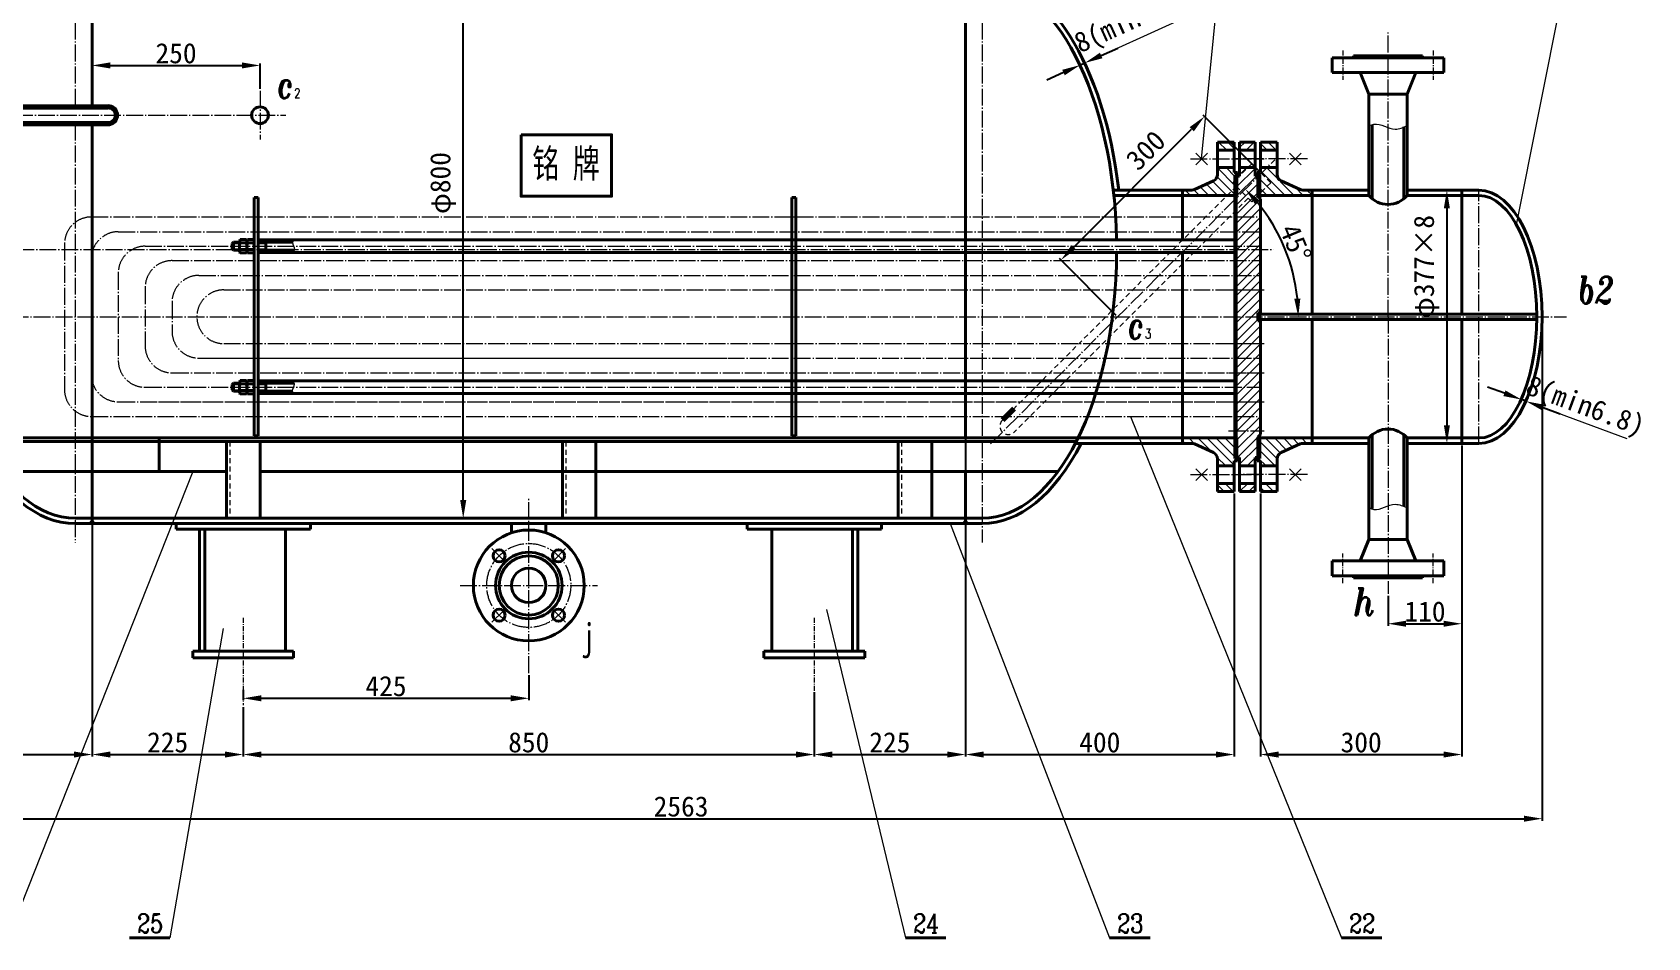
# Model space of a CAD drawing. Header units: millimetres. Extents: x 588 to 27563, y -8997 to 1800.
# Drawn here: x 20602 to 23007, y -901 to 446 of the extents above; entities that cross this region are included whole.
import ezdxf
from ezdxf.enums import TextEntityAlignment as Align

# ---------------------------------------------------------------- set-up
doc = ezdxf.new("R2010")
doc.units = ezdxf.units.MM
doc.header["$LTSCALE"] = 10
doc.header["$PDMODE"] = 1
for name, pattern in [('XX-L', [1.25, 0.75, -0.5]), ('ZXX-L', [3.28, 2.5, -0.3, 0.18, -0.3]), ('ZXX-S', [1.27, 0.75, -0.2, 0.12, -0.2])]:
    doc.linetypes.add(name, pattern=pattern)
doc.layers.get('Defpoints').update_dxf_attribs({"linetype": 'CONTINUOUS'})
for name, color, linetype, lineweight in [('A 粗实线', 1, 'CONTINUOUS', 40), ('B 细实线', 7, 'CONTINUOUS', 18), ('C 文 字', 2, 'CONTINUOUS', 20), ('CAXA0', 7, 'CONTINUOUS', 70), ('D 短中心线', 3, 'ZXX-S', 18), ('E 长中心线', 3, 'ZXX-L', 18), ('G 长虚线', 6, 'XX-L', 20), ('J 标注尺寸', 2, 'CONTINUOUS', 18)]:
    doc.layers.add(name, color=color, linetype=linetype, lineweight=lineweight)
doc.styles.add('ITALICT', font='ITALICT.shx', dxfattribs={"width": 0.7})
doc.styles.add('ROMANC', font='romanc', dxfattribs={"width": 0.7, "height": 6})
doc.styles.get("Standard").update_dxf_attribs({"font": 'SIMFANG.TTF'})
doc.styles.add('标题中文', font='SIMFANG.TTF', dxfattribs={"width": 0.7})
doc.dimstyles.new('通用标注4.0', dxfattribs={"dimtxt": 30, "dimasz": 27, "dimexe": 3, "dimexo": 3, "dimgap": 3, "dimtad": 1, "dimdec": 0, "dimzin": 0, "dimdsep": 46, "dimtxsty": 'Standard', "dimcen": 3, "dimadec": 0, "dimazin": 0, "dimtfac": 0.375, "dimtdec": 0, "dimtmove": 2, "dimatfit": 3, "dimfxl": 0, "dimtzin": 0, "dimarcsym": 0})
pattern_1 = [(45, (3007.162, -784.428), (-6.735192, 6.735192), [])]

# ---------------------------------------------------------------- blocks, each defined once
blk = doc.blocks.new('*D268')
at = {"layer": 'C 文 字', "color": 0, "lineweight": -2}
for p, q in [((22793.6, -91), (22768.3, -81.7)), ((22822.7, -90.2), (22817.9, -103.2)), ((22829.9, -92.8), (22825.1, -105.8)), ((22826.1, -103), (22818.9, -100.3)), ((22851.5, -112.3), (22876.8, -121.7))]:
    blk.add_line(p, q, dxfattribs=at)
at = {"layer": 'C 文 字', "color": 0}
for points in [[(22795.2, -86.8), (22792.1, -95.2), (22818.9, -100.3)], [(22853, -108.1), (22849.9, -116.6), (22826.1, -103)]]:
    blk.add_solid(points, dxfattribs=at)
at = {"layer": 'Defpoints', "color": 0}
for p in [(22823.7, -87.4), (22830.9, -90), (22818.9, -100.3)]:
    blk.add_point(p, dxfattribs=at)
at = {"layer": 'C 文 字', "color": 0, "insert": (22913.2, -112.8), "char_height": 30, "attachment_point": 5, "rotation": 339.7534}
blk.add_mtext('8(min6.8)', dxfattribs=at)
blk = doc.blocks.new('*D269')
at = {"layer": 'C 文 字', "color": 0, "lineweight": -2}
for p, q in [((21991.4, -128.4), (21991.4, -631.8)), ((22391.4, -240.1), (22391.4, -631.8)), ((22018.4, -628.8), (22364.4, -628.8))]:
    blk.add_line(p, q, dxfattribs=at)
at = {"layer": 'C 文 字', "color": 0}
for points in [[(22018.4, -624.3), (22018.4, -633.3), (21991.4, -628.8)], [(22364.4, -624.3), (22364.4, -633.3), (22391.4, -628.8)]]:
    blk.add_solid(points, dxfattribs=at)
at = {"layer": 'Defpoints', "color": 0}
for p in [(21991.4, -125.4), (22391.4, -237.1), (22391.4, -628.8)]:
    blk.add_point(p, dxfattribs=at)
at = {"layer": 'C 文 字', "color": 0, "insert": (22191.4, -610.8), "char_height": 30, "attachment_point": 5}
blk.add_mtext('400', dxfattribs=at)
blk = doc.blocks.new('*D270')
at = {"layer": 'C 文 字', "color": 0, "lineweight": -2}
for p, q in [((22730.4, -168.6), (22730.4, -631.8)), ((22430.4, -240.1), (22430.4, -631.8)), ((22457.4, -628.8), (22703.4, -628.8))]:
    blk.add_line(p, q, dxfattribs=at)
at = {"layer": 'C 文 字', "color": 0}
for points in [[(22457.4, -624.3), (22457.4, -633.3), (22430.4, -628.8)], [(22703.4, -624.3), (22703.4, -633.3), (22730.4, -628.8)]]:
    blk.add_solid(points, dxfattribs=at)
at = {"layer": 'Defpoints', "color": 0}
for p in [(22730.4, -165.6), (22430.4, -237.1), (22730.4, -628.8)]:
    blk.add_point(p, dxfattribs=at)
at = {"layer": 'C 文 字', "color": 0, "insert": (22580.4, -610.8), "char_height": 30, "attachment_point": 5}
blk.add_mtext('300', dxfattribs=at)
blk = doc.blocks.new('*D271')
at = {"layer": 'C 文 字', "color": 0, "lineweight": -2}
for p, q in [((22620.4, -392.4), (22620.4, -437.1)), ((22730.4, -403.1), (22730.4, -437.1)), ((22647.4, -434.1), (22703.4, -434.1))]:
    blk.add_line(p, q, dxfattribs=at)
at = {"layer": 'C 文 字', "color": 0}
for points in [[(22647.4, -429.6), (22647.4, -438.6), (22620.4, -434.1)], [(22703.4, -429.6), (22703.4, -438.6), (22730.4, -434.1)]]:
    blk.add_solid(points, dxfattribs=at)
at = {"layer": 'Defpoints', "color": 0}
for p in [(22620.4, -389.4), (22730.4, -400.1), (22730.4, -434.1)]:
    blk.add_point(p, dxfattribs=at)
at = {"layer": 'C 文 字', "color": 0, "insert": (22675.4, -416.1), "char_height": 30, "attachment_point": 5}
blk.add_mtext('110', dxfattribs=at)
blk = doc.blocks.new('*D272')
at = {"layer": 'C 文 字', "color": 0, "lineweight": -2}
for p, q in [((21766.4, -535.8), (21766.4, -631.8)), ((21991.4, -535.8), (21991.4, -631.8)), ((21793.4, -628.8), (21964.4, -628.8))]:
    blk.add_line(p, q, dxfattribs=at)
at = {"layer": 'C 文 字', "color": 0}
for points in [[(21793.4, -624.3), (21793.4, -633.3), (21766.4, -628.8)], [(21964.4, -624.3), (21964.4, -633.3), (21991.4, -628.8)]]:
    blk.add_solid(points, dxfattribs=at)
at = {"layer": 'Defpoints', "color": 0}
for p in [(21766.4, -532.8), (21991.4, -532.8), (21991.4, -628.8)]:
    blk.add_point(p, dxfattribs=at)
at = {"layer": 'C 文 字', "color": 0, "insert": (21878.9, -610.8), "char_height": 30, "attachment_point": 5}
blk.add_mtext('225', dxfattribs=at)
blk = doc.blocks.new('*D279')
at = {"layer": 'C 文 字', "color": 0, "lineweight": -2}
for p, q in [((20916.4, -558.1), (20916.4, -631.8)), ((21766.4, -575.5), (21766.4, -631.8)), ((20943.4, -628.8), (21739.4, -628.8))]:
    blk.add_line(p, q, dxfattribs=at)
at = {"layer": 'C 文 字', "color": 0}
for points in [[(20943.4, -624.3), (20943.4, -633.3), (20916.4, -628.8)], [(21739.4, -624.3), (21739.4, -633.3), (21766.4, -628.8)]]:
    blk.add_solid(points, dxfattribs=at)
at = {"layer": 'Defpoints', "color": 0}
for p in [(20916.4, -555.1), (21766.4, -572.5), (21766.4, -628.8)]:
    blk.add_point(p, dxfattribs=at)
at = {"layer": 'C 文 字', "color": 0, "insert": (21341.4, -610.8), "char_height": 30, "attachment_point": 5}
blk.add_mtext('850', dxfattribs=at)
blk = doc.blocks.new('*D255')
at = {"layer": 'C 文 字', "color": 0, "lineweight": -2}
for p, q in [((20691.4, -280.1), (20691.4, -631.8)), ((20916.4, -558.1), (20916.4, -631.8)), ((20718.4, -628.8), (20889.4, -628.8))]:
    blk.add_line(p, q, dxfattribs=at)
at = {"layer": 'C 文 字', "color": 0}
for points in [[(20718.4, -624.3), (20718.4, -633.3), (20691.4, -628.8)], [(20889.4, -624.3), (20889.4, -633.3), (20916.4, -628.8)]]:
    blk.add_solid(points, dxfattribs=at)
at = {"layer": 'Defpoints', "color": 0}
for p in [(20691.4, -277.1), (20916.4, -555.1), (20916.4, -628.8)]:
    blk.add_point(p, dxfattribs=at)
at = {"layer": 'C 文 字', "color": 0, "insert": (20803.9, -610.8), "char_height": 30, "attachment_point": 5}
blk.add_mtext('225', dxfattribs=at)
blk = doc.blocks.new('*D256')
at = {"layer": 'C 文 字', "color": 0, "lineweight": -2}
for p, q in [((20286.4, -194.6), (20286.4, -631.8)), ((20691.4, -490.7), (20691.4, -631.8)), ((20313.4, -628.8), (20664.4, -628.8))]:
    blk.add_line(p, q, dxfattribs=at)
at = {"layer": 'C 文 字', "color": 0}
for points in [[(20313.4, -624.3), (20313.4, -633.3), (20286.4, -628.8)], [(20664.4, -624.3), (20664.4, -633.3), (20691.4, -628.8)]]:
    blk.add_solid(points, dxfattribs=at)
at = {"layer": 'Defpoints', "color": 0}
for p in [(20286.4, -191.6), (20691.4, -487.7), (20691.4, -628.8)]:
    blk.add_point(p, dxfattribs=at)
at = {"layer": 'C 文 字', "color": 0, "insert": (20488.9, -610.8), "char_height": 30, "attachment_point": 5}
blk.add_mtext('400', dxfattribs=at)
blk = doc.blocks.new('*D280')
at = {"layer": 'C 文 字', "color": 0, "lineweight": -2}
for p, q in [((21341.4, -510.6), (21341.4, -548.1)), ((20916.4, -532.3), (20916.4, -548.1)), ((20943.4, -545.1), (21314.4, -545.1))]:
    blk.add_line(p, q, dxfattribs=at)
at = {"layer": 'C 文 字', "color": 0}
for points in [[(20943.4, -540.6), (20943.4, -549.6), (20916.4, -545.1)], [(21314.4, -540.6), (21314.4, -549.6), (21341.4, -545.1)]]:
    blk.add_solid(points, dxfattribs=at)
at = {"layer": 'Defpoints', "color": 0}
for p in [(21341.4, -507.6), (20916.4, -529.3), (21341.4, -545.1)]:
    blk.add_point(p, dxfattribs=at)
at = {"layer": 'C 文 字', "color": 0, "insert": (21128.9, -527.1), "char_height": 30, "attachment_point": 5}
blk.add_mtext('425', dxfattribs=at)
blk = doc.blocks.new('*D291')
at = {"layer": 'C 文 字', "color": 0, "lineweight": -2}
for p, q in [((20458.4, 125.9), (20458.4, 1036.9)), ((20691.4, 636.8), (20691.4, 1036.9)), ((20485.4, 1033.9), (20664.4, 1033.9))]:
    blk.add_line(p, q, dxfattribs=at)
at = {"layer": 'C 文 字', "color": 0}
for points in [[(20485.4, 1038.4), (20485.4, 1029.4), (20458.4, 1033.9)], [(20664.4, 1038.4), (20664.4, 1029.4), (20691.4, 1033.9)]]:
    blk.add_solid(points, dxfattribs=at)
at = {"layer": 'Defpoints', "color": 0}
for p in [(20691.4, 1033.9), (20691.4, 633.8), (20458.4, 122.9)]:
    blk.add_point(p, dxfattribs=at)
at = {"layer": 'C 文 字', "color": 0, "insert": (20574.9, 1051.9), "char_height": 30, "attachment_point": 5}
blk.add_mtext('233', dxfattribs=at)
blk = doc.blocks.new('*D292')
at = {"layer": 'C 文 字', "color": 0, "lineweight": -2}
for p, q in [((22193.5, 411.8), (22218.1, 422.9)), ((22137.3, 386.4), (22112.7, 375.3)), ((22163.9, 393), (22160.7, 400.3)), ((22161.9, 397.5), (22168.9, 400.7)), ((22170.9, 396.2), (22167.6, 403.4))]:
    blk.add_line(p, q, dxfattribs=at)
at = {"layer": 'C 文 字', "color": 0}
for points in [[(22191.6, 415.9), (22195.3, 407.7), (22168.9, 400.7)], [(22135.5, 390.5), (22139.2, 382.3), (22161.9, 397.5)]]:
    blk.add_solid(points, dxfattribs=at)
at = {"layer": 'Defpoints', "color": 0}
for p in [(22165.2, 390.3), (22168.9, 400.7), (22172.1, 393.5)]:
    blk.add_point(p, dxfattribs=at)
at = {"layer": 'C 文 字', "color": 0, "insert": (22241.2, 462.9), "char_height": 30, "attachment_point": 5, "rotation": 24.3044}
blk.add_mtext('8(min6.8)', dxfattribs=at)
blk = doc.blocks.new('*D293')
at = {"layer": 'C 文 字', "color": 0, "lineweight": -2}
blk.add_arc((22218.1, 22.9), 268.7, 5.76, 39.24, dxfattribs=at)
at = {"layer": 'C 文 字', "color": 0}
for points in [[(22422.8, 189.9), (22429.5, 195.9), (22408.1, 212.9)], [(22489.9, 50.1), (22480.9, 49.6), (22486.8, 22.9)]]:
    blk.add_solid(points, dxfattribs=at)
at = {"layer": 'Defpoints', "color": 0}
for p in [(22451.8, 256.6), (22477.6, 92.5), (20145.2, 22.9), (22886.2, 22.9), (22028.8, -166.3)]:
    blk.add_point(p, dxfattribs=at)
at = {"layer": 'C 文 字', "color": 0, "insert": (22482.9, 132.6), "char_height": 30, "attachment_point": 5, "rotation": 292.5}
blk.add_mtext('45°', dxfattribs=at)
blk = doc.blocks.new('*D294')
at = {"layer": 'C 文 字', "color": 0, "lineweight": -2}
for p, q in [((20691.4, 417.9), (20691.4, 394)), ((20718.4, 397), (20914.4, 397)), ((20941.4, 362.3), (20941.4, 400))]:
    blk.add_line(p, q, dxfattribs=at)
at = {"layer": 'C 文 字', "color": 0}
for points in [[(20718.4, 401.5), (20718.4, 392.5), (20691.4, 397)], [(20914.4, 401.5), (20914.4, 392.5), (20941.4, 397)]]:
    blk.add_solid(points, dxfattribs=at)
at = {"layer": 'Defpoints', "color": 0}
for p in [(20691.4, 420.9), (20941.4, 397), (20941.4, 359.3)]:
    blk.add_point(p, dxfattribs=at)
at = {"layer": 'C 文 字', "color": 0, "insert": (20816.4, 415), "char_height": 30, "attachment_point": 5}
blk.add_mtext('250', dxfattribs=at)
blk = doc.blocks.new('*D301')
at = {"layer": 'C 文 字', "color": 0, "lineweight": -2}
for p, q in [((22429.6, 238.7), (22345.1, 323.2)), ((22152.7, 126.5), (22328.1, 302)), ((22216, 25), (22131.5, 109.5))]:
    blk.add_line(p, q, dxfattribs=at)
at = {"layer": 'C 文 字', "color": 0}
for points in [[(22325, 305.1), (22331.3, 298.8), (22347.2, 321)], [(22149.5, 129.7), (22155.9, 123.3), (22133.6, 107.4)]]:
    blk.add_solid(points, dxfattribs=at)
at = {"layer": 'Defpoints', "color": 0}
for p in [(22347.2, 321), (22431.7, 236.6), (22218.1, 22.9)]:
    blk.add_point(p, dxfattribs=at)
at = {"layer": 'C 文 字', "color": 0, "insert": (22259.8, 270.6), "char_height": 30, "attachment_point": 5, "rotation": 45}
blk.add_mtext('300', dxfattribs=at)
blk = doc.blocks.new('*D365')
at = {"layer": 'C 文 字', "color": 0, "lineweight": -2}
for p, q in [((21221.9, 522.9), (21246.9, 522.9)), ((21243.9, -250.1), (21243.9, 495.9)), ((21221.9, -277.1), (21246.9, -277.1))]:
    blk.add_line(p, q, dxfattribs=at)
at = {"layer": 'C 文 字', "color": 0}
for points in [[(21239.4, 495.9), (21248.4, 495.9), (21243.9, 522.9)], [(21239.4, -250.1), (21248.4, -250.1), (21243.9, -277.1)]]:
    blk.add_solid(points, dxfattribs=at)
at = {"layer": 'Defpoints', "color": 0}
for p in [(21218.9, 522.9), (21243.9, 522.9), (21218.9, -277.1)]:
    blk.add_point(p, dxfattribs=at)
at = {"layer": 'C 文 字', "color": 0, "insert": (21213.8, 222), "char_height": 30, "attachment_point": 5, "rotation": 90}
blk.add_mtext('φ800', dxfattribs=at)
blk = doc.blocks.new('*D368')
at = {"layer": 'C 文 字', "color": 0, "lineweight": -2}
for p, q in [((22709.9, 211.4), (22711, 211.4)), ((22708, 184.4), (22708, -138.6)), ((22709.9, -165.6), (22711, -165.6))]:
    blk.add_line(p, q, dxfattribs=at)
at = {"layer": 'C 文 字', "color": 0}
for points in [[(22703.5, 184.4), (22712.5, 184.4), (22708, 211.4)], [(22703.5, -138.6), (22712.5, -138.6), (22708, -165.6)]]:
    blk.add_solid(points, dxfattribs=at)
at = {"layer": 'Defpoints', "color": 0}
for p in [(22706.9, 211.4), (22706.9, -165.6), (22708, -165.6)]:
    blk.add_point(p, dxfattribs=at)
at = {"layer": 'C 文 字', "color": 0, "insert": (22677.9, 97.7), "char_height": 30, "attachment_point": 5, "rotation": 90}
blk.add_mtext('φ377×8', dxfattribs=at)
blk = doc.blocks.new('*D369')
at = {"layer": 'C 文 字', "color": 0, "lineweight": -2}
for p, q in [((22849.7, 19.9), (22849.7, -727.3)), ((20286.4, -194.6), (20286.4, -727.3)), ((20313.4, -724.3), (22822.7, -724.3))]:
    blk.add_line(p, q, dxfattribs=at)
at = {"layer": 'C 文 字', "color": 0}
for points in [[(20313.4, -719.8), (20313.4, -728.8), (20286.4, -724.3)], [(22822.7, -719.8), (22822.7, -728.8), (22849.7, -724.3)]]:
    blk.add_solid(points, dxfattribs=at)
at = {"layer": 'Defpoints', "color": 0}
for p in [(22849.7, 22.9), (20286.4, -191.6), (22849.7, -724.3)]:
    blk.add_point(p, dxfattribs=at)
at = {"layer": 'C 文 字', "color": 0, "insert": (21568.1, -706.3), "char_height": 30, "attachment_point": 5}
blk.add_mtext('2563', dxfattribs=at)

msp = doc.modelspace()

# ---------------------------------------------------------------- hatches: boundary and pattern name
at = {"layer": 'C 文 字'}
h = msp.add_hatch(dxfattribs=at)
h.set_pattern_fill('ANSI31', color=256, scale=3, style=0)
h.set_pattern_definition([(135, (14404.132, 21448.024), (6.735192, 6.735192), [])])
h.paths.add_polyline_path([(22366.43, 282.91), (22391.43, 282.91), (22391.43, 270.91), (22366.43, 270.91)])
h.paths.add_polyline_path([(22360.59, 225.24, 0.2932563), (22366.43, 234.33), (22366.43, 244.91), (22391.43, 244.91), (22391.43, 237.41), (22396.43, 237.41), (22396.43, 233.91), (22392.43, 233.91), (22392.43, 203.41), (22314.43, 203.41), (22314.43, 211.41), (22328.24, 211.41, 0.1078559), (22332.41, 212.32)])
h.paths.add_polyline_path([(22332.41, -166.5, 0.1078559), (22328.24, -165.59), (22314.43, -165.59), (22314.43, -157.59), (22392.43, -157.59), (22392.43, -165.59), (22392.43, -188.09), (22396.43, -188.09), (22396.43, -191.59), (22391.43, -191.59), (22391.43, -199.09), (22366.43, -199.09), (22366.43, -188.51, 0.2932563), (22360.59, -179.42)])
h.paths.add_polyline_path([(22366.43, -225.09), (22391.43, -225.09), (22391.43, -237.09), (22366.43, -237.09)])
h = msp.add_hatch(dxfattribs=at)
h.set_pattern_fill('ANSI31', color=256, scale=3, style=0)
h.set_pattern_definition(pattern_1)
h.paths.add_polyline_path([(22422.46, 282.91), (22399.47, 282.91), (22399.47, 270.91), (22422.46, 270.91)])
h.paths.add_polyline_path([(22426.46, 232.29), (22422.46, 232.29), (22422.46, 244.91), (22399.47, 244.91), (22399.47, 232.29), (22395.43, 232.29), (22395.43, 202.79), (22394.43, 201.79), (22394.43, 171.41), (22430.43, 171.41), (22430.43, 198.29), (22426.46, 202.26)])
h.paths.add_polyline_path([(22430.43, 171.41), (22394.43, 171.41), (22394.43, 149.41), (22430.43, 149.41)])
h.paths.add_polyline_path([(22430.43, 149.41), (22394.43, 149.41), (22394.43, 127.91), (22430.43, 127.91)])
h.paths.add_polyline_path([(22430.43, 122.91), (22394.43, 122.91), (22394.43, 106.41), (22430.43, 106.41)])
h.paths.add_polyline_path([(22430.43, 106.41), (22394.43, 106.41), (22394.43, 84.41), (22430.43, 84.41)])
h.paths.add_polyline_path([(22430.43, 84.41), (22394.43, 84.41), (22394.43, 62.91), (22430.43, 62.91)])
h.paths.add_polyline_path([(22430.43, 62.91), (22394.43, 62.91), (22394.43, 22.91), (22426.43, 22.91), (22426.43, 28.91), (22430.43, 28.91)])
h.paths.add_polyline_path([(22430.43, 16.91), (22426.43, 16.91), (22426.43, 22.91), (22395.41, 22.91), (22394.43, 22.91), (22394.43, -17.09), (22430.43, -17.09)])
h.paths.add_polyline_path([(22430.43, -17.09), (22394.43, -17.09), (22394.43, -38.59), (22430.43, -38.59)])
h.paths.add_polyline_path([(22430.43, -38.59), (22394.43, -38.59), (22394.43, -60.39), (22430.43, -60.39)])
h.paths.add_polyline_path([(22430.43, -60.59), (22394.43, -60.59), (22394.43, -82.09), (22430.43, -82.09)])
h.paths.add_polyline_path([(22430.43, -82.09), (22394.43, -82.09), (22394.43, -103.59), (22430.43, -103.59)])
h.paths.add_polyline_path([(22430.43, -103.69), (22394.43, -103.69), (22394.43, -125.59), (22430.43, -125.59)])
h.paths.add_polyline_path([(22430.43, -125.59), (22394.43, -125.59), (22394.43, -146.99), (22430.43, -146.99)])
h.paths.add_polyline_path([(22426.46, -156.44), (22430.43, -152.47), (22430.43, -146.99), (22394.43, -146.99), (22394.43, -155.97), (22395.43, -156.97), (22395.43, -186.47), (22399.47, -186.47), (22399.47, -199.09), (22422.46, -199.09), (22422.46, -186.47), (22426.46, -186.47)])
h.paths.add_polyline_path([(22422.46, -225.09), (22399.47, -225.09), (22399.47, -237.09), (22422.46, -237.09)])
h = msp.add_hatch(dxfattribs=at)
h.set_pattern_fill('ANSI31', color=256, scale=3, angle=90, style=0)
h.set_pattern_definition([(135, (3007.162, -784.428), (-6.735192, -6.735192), [])])
h.paths.add_polyline_path([(22455.44, 282.91), (22430.44, 282.91), (22430.44, 270.91), (22455.44, 270.91)])
h.paths.add_polyline_path([(22461.28, 225.24, -0.2932563), (22455.44, 234.33), (22455.44, 244.91), (22430.44, 244.91), (22430.44, 237.41), (22425.44, 237.41), (22425.44, 233.91), (22429.44, 233.91), (22429.44, 203.41), (22507.44, 203.41), (22507.44, 211.41), (22493.63, 211.41, -0.1078559), (22489.46, 212.32)])
h.paths.add_polyline_path([(22489.46, -166.5, -0.1078559), (22493.63, -165.59), (22507.44, -165.59), (22507.44, -157.59), (22429.44, -157.59), (22429.44, -165.59), (22429.44, -188.09), (22425.44, -188.09), (22425.44, -191.59), (22430.44, -191.59), (22430.44, -199.09), (22455.44, -199.09), (22455.44, -188.51, -0.2932563), (22461.28, -179.42)])
h.paths.add_polyline_path([(22455.44, -225.09), (22430.44, -225.09), (22430.44, -237.09), (22455.44, -237.09)])
h = msp.add_hatch(dxfattribs=at)
h.set_pattern_fill('ANSI37', color=256, scale=0.5, style=0)
h.set_pattern_definition([(45, (3007.1623, -784.4281), (-1.12253202, 1.12253202), []), (135, (3007.1623, -784.4281), (-1.12253202, -1.12253202), [])])
h.paths.add_polyline_path([(22395.43, 233.91), (22392.43, 233.91), (22392.43, 203.41), (22395.43, 203.41)])
h.paths.add_polyline_path([(22429.44, 233.91), (22426.46, 233.91), (22426.46, 203.41), (22429.44, 203.41), (22429.44, 211.41)])
h = msp.add_hatch(dxfattribs=at)
h.set_pattern_fill('ANSI31', color=256, scale=3, style=0)
h.set_pattern_definition(pattern_1)
h.paths.add_polyline_path([(22430.43, 122.91), (22430.43, 127.91), (22394.43, 127.91), (22394.43, 122.91)])
h = msp.add_hatch(dxfattribs=at)
h.set_pattern_fill('ANSI37', color=256, scale=0.5, style=0)
h.set_pattern_definition([(315, (3007.1623, 830.248), (-1.12253202, -1.12253202), []), (225, (3007.1623, 830.248), (-1.12253202, 1.12253202), [])])
h.paths.add_polyline_path([(22395.43, -188.09), (22392.43, -188.09), (22392.43, -157.59), (22395.43, -157.59)])
h.paths.add_polyline_path([(22429.44, -188.09), (22426.46, -188.09), (22426.46, -157.59), (22429.44, -157.59), (22429.44, -165.59)])

# ---------------------------------------------------------------- linework, layer by layer
at = {"layer": 'A 粗实线'}
for p, q in [((20691.43, 530.91), (20691.43, 335.41)), ((21991.43, 530.91), (21991.43, -157.59)), ((22568.94, 408.41), (22568.94, 411.41)), ((22568.94, 411.41), (22671.94, 411.41)), ((22671.94, 411.41), (22671.94, 408.41)), ((22537.44, 386.41), (22537.44, 408.41)), ((22537.44, 408.41), (22703.44, 408.41)), ((22537.44, 386.41), (22703.44, 386.41)), ((22578.95, 386.41), (22591.94, 354.41)), ((22661.93, 386.41), (22648.94, 354.41)), ((22703.44, 408.41), (22703.44, 386.41)), ((22591.94, 203.41), (22591.94, 354.41)), ((22591.94, 354.41), (22648.94, 354.41)), ((22648.94, 203.41), (22648.94, 354.41)), ((20691.43, 310.41), (20691.43, -285.09)), ((22596.94, 199.82), (22596.94, 308.43)), ((22643.94, 199.82), (22643.94, 305.43)), ((22366.43, 282.91), (22391.43, 282.91)), ((22366.43, 282.91), (22366.43, 234.33)), ((22366.43, 270.91), (22391.43, 270.91)), ((22391.43, 282.91), (22391.43, 237.41)), ((22399.47, 270.91), (22422.46, 270.91)), ((22455.44, 282.91), (22430.44, 282.91)), ((22430.44, 282.91), (22430.44, 237.41)), ((22455.44, 270.91), (22430.44, 270.91)), ((22455.44, 282.91), (22455.44, 234.33)), ((22366.43, 244.91), (22391.43, 244.91)), ((22399.47, 244.91), (22422.46, 244.91)), ((22455.44, 244.91), (22430.44, 244.91)), ((22360.59, 225.24), (22332.41, 212.32)), ((22391.43, 237.41), (22396.43, 237.41)), ((22396.43, 233.91), (22392.43, 233.91)), ((22392.43, 233.91), (22392.43, 22.91)), ((22396.43, 237.41), (22396.43, 232.29)), ((22396.43, 233.91), (22396.43, 232.29)), ((22430.44, 237.41), (22425.44, 237.41)), ((22425.44, 237.41), (22425.44, 232.29)), ((22425.44, 233.91), (22429.44, 233.91)), ((22426.46, 233.91), (22426.46, 202.26)), ((22426.46, 202.26), (22426.46, 232.29)), ((22429.44, 233.91), (22429.44, 199.28)), ((22461.28, 225.24), (22489.46, 212.32)), ((20932.89, 200.41), (20932.89, -154.59)), ((20938.89, 200.41), (20932.89, 200.41)), ((20938.89, 200.41), (20938.89, -154.59)), ((21732.89, 200.41), (21732.89, -154.59)), ((21738.89, 200.41), (21732.89, 200.41)), ((21738.89, 200.41), (21738.89, -154.59)), ((22314.43, 211.41), (22211.47, 211.41)), ((22314.43, 203.41), (22212.33, 203.41)), ((22314.43, 211.41), (22314.43, 137.41)), ((22314.43, 211.41), (22328.24, 211.41)), ((22314.43, 203.41), (22395.43, 203.41)), ((22394.43, 201.79), (22395.43, 202.79)), ((22394.43, 201.79), (22394.43, 22.91)), ((22507.44, 203.41), (22426.46, 203.41)), ((22429.44, 211.41), (22429.44, 199.28)), ((22430.43, 198.29), (22430.43, 26.91)), ((22507.44, 211.41), (22493.63, 211.41)), ((22507.44, 211.41), (22507.44, 26.91)), ((22591.94, 211.41), (22507.44, 211.41)), ((22507.44, 203.41), (22591.94, 203.41)), ((22730.44, 211.41), (22648.94, 211.41)), ((22648.94, 203.41), (22730.44, 203.41)), ((22730.44, 26.91), (22730.44, 211.41)), ((22730.44, 211.41), (22755.44, 211.41)), ((22730.44, 203.41), (22755.44, 203.41)), ((20900, 131.91), (20902, 133.91)), ((20900, 127.91), (20900, 131.91)), ((20900, 127.91), (20900, 123.91)), ((20900, 123.91), (20902, 121.91)), ((20902, 133.91), (20910.89, 133.91)), ((20902, 127.91), (20902, 133.91)), ((20902, 127.91), (20902, 121.91)), ((20902, 121.91), (20910.89, 121.91)), ((20910.89, 136.57), (20911.66, 137.91)), ((20910.89, 127.91), (20910.89, 136.57)), ((20910.89, 127.91), (20910.89, 119.25)), ((20911.66, 137.91), (20921.12, 137.91)), ((20911.66, 132.91), (20921.12, 132.91)), ((20911.66, 122.91), (20921.12, 122.91)), ((20921.89, 136.57), (20921.12, 137.91)), ((20921.89, 136.57), (20922.66, 137.91)), ((20921.89, 127.91), (20921.89, 136.57)), ((20921.89, 127.91), (20921.89, 136.57)), ((20921.89, 127.91), (20921.89, 119.25)), ((20921.89, 127.91), (20921.89, 119.25)), ((20922.66, 137.91), (20932.12, 137.91)), ((20922.66, 132.91), (20932.12, 132.91)), ((20922.66, 122.91), (20932.12, 122.91)), ((20932.89, 136.57), (20932.12, 137.91)), ((20932.89, 127.91), (20932.89, 136.57)), ((20932.89, 127.91), (20932.89, 119.25)), ((20938.89, 137.41), (22392.43, 137.41)), ((20938.89, 135.41), (20990.49, 135.41)), ((20938.89, 133.91), (20989.88, 133.91)), ((20938.89, 121.91), (20992.26, 121.91)), ((20938.89, 120.41), (20991.39, 120.41)), ((20949.92, 133.91), (20949.92, 121.91)), ((20910.89, 119.25), (20911.66, 117.91)), ((20911.66, 117.91), (20921.12, 117.91)), ((20921.89, 119.25), (20921.12, 117.91)), ((20921.89, 119.25), (20922.66, 117.91)), ((20922.66, 117.91), (20932.12, 117.91)), ((20932.89, 119.25), (20932.12, 117.91)), ((20938.89, 118.41), (22392.43, 118.41)), ((22314.43, 118.41), (22314.43, 22.91)), ((22426.43, 28.91), (22426.43, 16.91)), ((22426.43, 28.91), (22430.43, 28.91)), ((22429.43, 28.91), (22429.43, 16.91)), ((22841.61, 26.91), (22429.43, 26.91)), ((22314.43, 22.91), (22314.43, -165.59)), ((22392.43, -165.59), (22392.43, 22.91)), ((22392.43, 14.91), (22392.43, -188.09)), ((22394.43, -155.97), (22394.43, 22.91)), ((22426.43, 16.91), (22430.43, 16.91)), ((22841.61, 18.91), (22429.43, 18.91)), ((22430.43, 18.91), (22430.43, -152.47)), ((22507.44, 18.91), (22507.44, -165.59)), ((22730.44, -165.59), (22730.44, 18.91)), ((20910.89, -73.43), (20911.66, -72.09)), ((20911.66, -72.09), (20921.12, -72.09)), ((20921.89, -73.43), (20921.12, -72.09)), ((20921.89, -73.43), (20922.66, -72.09)), ((20922.66, -72.09), (20932.12, -72.09)), ((20932.89, -73.43), (20932.12, -72.09)), ((20900, -78.09), (20902, -76.09)), ((20900, -82.09), (20900, -78.09)), ((20900, -82.09), (20900, -86.09)), ((20900, -86.09), (20902, -88.09)), ((20902, -82.09), (20902, -76.09)), ((20902, -76.09), (20910.89, -76.09)), ((20902, -82.09), (20902, -88.09)), ((20902, -88.09), (20910.89, -88.09)), ((20910.89, -82.09), (20910.89, -73.43)), ((20910.89, -82.09), (20910.89, -90.75)), ((20910.89, -90.75), (20911.66, -92.09)), ((20911.66, -77.09), (20921.12, -77.09)), ((20911.66, -87.09), (20921.12, -87.09)), ((20911.66, -92.09), (20921.12, -92.09)), ((20921.89, -90.75), (20921.12, -92.09)), ((20921.89, -82.09), (20921.89, -73.43)), ((20921.89, -82.09), (20921.89, -73.43)), ((20921.89, -82.09), (20921.89, -90.75)), ((20921.89, -82.09), (20921.89, -90.75)), ((20921.89, -90.75), (20922.66, -92.09)), ((20922.66, -77.09), (20932.12, -77.09)), ((20922.66, -87.09), (20932.12, -87.09)), ((20922.66, -92.09), (20932.12, -92.09)), ((20932.89, -90.75), (20932.12, -92.09)), ((20932.89, -82.09), (20932.89, -73.43)), ((20932.89, -82.09), (20932.89, -90.75)), ((20938.89, -72.59), (22392.43, -72.59)), ((20938.89, -74.59), (20991.39, -74.59)), ((20938.89, -76.09), (20992.26, -76.09)), ((20938.89, -88.09), (20989.88, -88.09)), ((20938.89, -89.59), (20990.49, -89.59)), ((20938.89, -91.59), (22392.43, -91.59)), ((20949.92, -88.09), (20949.92, -76.09)), ((20791.43, -157.59), (20523.84, -157.59)), ((20791.43, -162.59), (20526.34, -162.59)), ((22159.01, -157.59), (20791.43, -157.59)), ((20791.43, -157.59), (20791.43, -207.59)), ((22156.51, -162.59), (20791.43, -162.59)), ((20891.43, -162.59), (20891.43, -277.09)), ((20938.89, -154.59), (20932.89, -154.59)), ((20938.89, -154.59), (20932.89, -154.59)), ((20941.43, -162.59), (20941.43, -277.09)), ((21391.43, -162.59), (21391.43, -277.09)), ((21441.43, -162.59), (21441.43, -277.09)), ((21738.89, -154.59), (21732.89, -154.59)), ((21891.43, -162.59), (21891.43, -277.09)), ((21941.43, -162.59), (21941.43, -277.09)), ((22314.43, -165.59), (22154.96, -165.59)), ((22314.43, -157.59), (22159.01, -157.59)), ((22314.43, -157.59), (22395.43, -157.59)), ((22314.43, -165.59), (22328.24, -165.59)), ((22360.59, -179.42), (22332.41, -166.5)), ((22394.43, -155.97), (22395.43, -156.97)), ((22426.46, -156.44), (22426.46, -188.09)), ((22507.44, -157.59), (22426.46, -157.59)), ((22429.44, -157.59), (22429.44, -188.09)), ((22461.28, -179.42), (22489.46, -166.5)), ((22507.44, -165.59), (22493.63, -165.59)), ((22507.44, -157.59), (22591.94, -157.59)), ((22591.94, -165.59), (22507.44, -165.59)), ((22591.94, -157.59), (22591.94, -308.59)), ((22596.94, -154), (22596.94, -262.61)), ((22643.94, -154), (22643.94, -259.61)), ((22648.94, -157.59), (22730.44, -157.59)), ((22648.94, -157.59), (22648.94, -308.59)), ((22730.44, -165.59), (22648.94, -165.59)), ((22730.44, -157.59), (22755.44, -157.59)), ((22730.44, -165.59), (22755.44, -165.59)), ((22366.43, -237.09), (22366.43, -188.51)), ((22391.43, -237.09), (22391.43, -191.59)), ((22391.43, -191.59), (22396.43, -191.59)), ((22396.43, -188.09), (22392.43, -188.09)), ((22396.43, -188.09), (22396.43, -191.59)), ((22425.44, -188.09), (22429.44, -188.09)), ((22425.44, -188.09), (22425.44, -191.59)), ((22430.44, -191.59), (22425.44, -191.59)), ((22430.44, -237.09), (22430.44, -191.59)), ((22455.44, -237.09), (22455.44, -188.51)), ((20791.43, -207.59), (20553.76, -207.59)), ((20891.43, -207.59), (20791.43, -207.59)), ((22129.09, -207.59), (20941.43, -207.59)), ((21991.43, -207.59), (21991.43, -285.09)), ((22366.43, -199.09), (22391.43, -199.09)), ((22399.47, -199.09), (22422.46, -199.09)), ((22455.44, -199.09), (22430.44, -199.09)), ((22366.43, -225.09), (22391.43, -225.09)), ((22366.43, -237.09), (22391.43, -237.09)), ((22399.47, -225.09), (22422.46, -225.09)), ((22455.44, -225.09), (22430.44, -225.09)), ((22455.44, -237.09), (22430.44, -237.09)), ((20666.43, -277.09), (22016.43, -277.09)), ((20666.43, -285.09), (22016.43, -285.09)), ((20816.43, -285.09), (20816.43, -293.09)), ((21016.43, -293.09), (21016.43, -285.09)), ((21315.83, -298.66), (21315.83, -285.09)), ((21367.03, -298.66), (21367.03, -285.09)), ((21666.43, -293.09), (21666.43, -285.09)), ((21866.43, -285.09), (21866.43, -293.09)), ((20816.43, -293.09), (21016.43, -293.09)), ((20851.43, -475.09), (20851.43, -293.09)), ((20859.43, -475.09), (20859.43, -293.09)), ((20979.43, -475.09), (20979.43, -293.09)), ((21866.43, -293.09), (21666.43, -293.09)), ((21703.43, -475.09), (21703.43, -293.09)), ((21823.43, -475.09), (21823.43, -293.09)), ((21831.43, -475.09), (21831.43, -293.09)), ((22578.95, -340.59), (22591.94, -308.59)), ((22591.94, -308.59), (22648.94, -308.59)), ((22661.93, -340.59), (22648.94, -308.59)), ((22537.44, -340.59), (22537.44, -362.59)), ((22537.44, -340.59), (22703.44, -340.59)), ((22703.44, -362.59), (22703.44, -340.59)), ((22537.44, -362.59), (22703.44, -362.59)), ((22568.94, -362.59), (22568.94, -365.59)), ((22568.94, -365.59), (22671.94, -365.59)), ((22671.94, -365.59), (22671.94, -362.59)), ((20841.43, -475.09), (20841.43, -485.09)), ((20991.43, -475.09), (20841.43, -475.09)), ((20991.43, -485.09), (20991.43, -475.09)), ((21691.43, -485.09), (21691.43, -475.09)), ((21691.43, -475.09), (21841.43, -475.09)), ((21841.43, -475.09), (21841.43, -485.09)), ((20841.43, -485.09), (20991.43, -485.09)), ((21841.43, -485.09), (21691.43, -485.09)), ((20747.08, -901.46), (20807.26, -901.46)), ((21902.26, -901.46), (21962.44, -901.46)), ((22205.99, -901.46), (22266.17, -901.46)), ((22551.19, -901.46), (22611.37, -901.46))]:
    msp.add_line(p, q, dxfattribs=at)
at = {"layer": 'A 粗实线', "color": 1, "linetype": 'ByBlock'}
for p, q in [((22399.47, 282.91), (22399.47, 232.29)), ((22399.47, 282.91), (22422.46, 282.91)), ((22422.46, 282.91), (22422.46, 232.29)), ((22395.43, 233.91), (22395.43, 202.79)), ((22395.43, 232.29), (22399.47, 232.29)), ((22426.46, 232.29), (22422.46, 232.29)), ((22426.46, 202.26), (22430.43, 198.29)), ((22430.43, 198.29), (22430.43, 26.91)), ((22392.43, -172.92), (22392.43, 22.91)), ((22430.43, -152.47), (22430.43, 16.91)), ((22395.43, -188.09), (22395.43, -156.97)), ((22426.46, -156.44), (22430.43, -152.47)), ((22395.43, -186.47), (22399.47, -186.47)), ((22399.47, -237.09), (22399.47, -186.47)), ((22422.46, -237.09), (22422.46, -186.47)), ((22426.46, -186.47), (22422.46, -186.47)), ((22399.47, -237.09), (22422.46, -237.09))]:
    msp.add_line(p, q, dxfattribs=at)
at = {"layer": 'A 粗实线'}
msp.add_lwpolyline([(21329.97, 293.77), (21464.63, 293.77), (21464.63, 202.24), (21329.97, 202.24)], close=True, dxfattribs=at)
for centre, radius in [((20941.43, 322.91), 12.49), ((21341.43, -377.09), 82.5), ((21297.23, -332.9), 9), ((21341.43, -377.09), 49.5), ((21341.43, -377.09), 44), ((21385.62, -332.9), 9), ((21341.43, -377.09), 25.6), ((21297.23, -421.28), 9), ((21385.62, -421.28), 9)]:
    msp.add_circle(centre, radius, dxfattribs=at)
for centre, radius, start, end in [((22356.43, 234.33), 10, 294.62356, 0), ((22465.44, 234.33), 10, 180, 245.37644), ((22328.24, 221.41), 10, 270, 294.62356), ((22493.63, 221.41), 10, 245.37644, 270), ((22620.44, 227.3), 37.19, 219.97284, 320.02716), ((20933.11, 139.35), 22.4, 187.1415, 196.72342), ((20927.44, 127.91), 16.55, 162.41205, 180), ((20927.44, 127.91), 16.55, 180, 197.58795), ((20933.11, 116.47), 22.4, 163.27658, 172.8585), ((20899.67, 139.35), 22.4, 343.27658, 352.8585), ((20905.34, 127.91), 16.55, 0, 17.58795), ((20905.34, 127.91), 16.55, 342.41205, 0), ((20899.67, 116.47), 22.4, 7.1415, 16.72342), ((20944.11, 139.35), 22.4, 187.1415, 196.72342), ((20938.44, 127.91), 16.55, 162.41205, 180), ((20938.44, 127.91), 16.55, 180, 197.58795), ((20944.11, 116.47), 22.4, 163.27658, 172.8585), ((20910.67, 139.35), 22.4, 343.27658, 352.8585), ((20916.34, 127.91), 16.55, 0, 17.58795), ((20916.34, 127.91), 16.55, 342.41205, 0), ((20910.67, 116.47), 22.4, 7.1415, 16.72342), ((20933.11, -70.65), 22.4, 187.1415, 196.72342), ((20927.44, -82.09), 16.55, 162.41205, 180), ((20927.44, -82.09), 16.55, 180, 197.58795), ((20933.11, -93.53), 22.4, 163.27658, 172.8585), ((20899.67, -70.65), 22.4, 343.27658, 352.8585), ((20905.34, -82.09), 16.55, 0, 17.58795), ((20905.34, -82.09), 16.55, 342.41205, 0), ((20899.67, -93.53), 22.4, 7.1415, 16.72342), ((20944.11, -70.65), 22.4, 187.1415, 196.72342), ((20938.44, -82.09), 16.55, 162.41205, 180), ((20938.44, -82.09), 16.55, 180, 197.58795), ((20944.11, -93.53), 22.4, 163.27658, 172.8585), ((20910.67, -70.65), 22.4, 343.27658, 352.8585), ((20916.34, -82.09), 16.55, 0, 17.58795), ((20916.34, -82.09), 16.55, 342.41205, 0), ((20910.67, -93.53), 22.4, 7.1415, 16.72342), ((22328.24, -175.59), 10, 65.37644, 90), ((22493.63, -175.59), 10, 90, 114.62356), ((22620.44, -181.48), 37.19, 39.97284, 140.02716), ((22356.43, -188.51), 10, 0, 65.37644), ((22465.44, -188.51), 10, 114.62356, 180)]:
    msp.add_arc(centre, radius, start, end, dxfattribs=at)
for centre, major_axis, ratio in [((20666.43, 122.91), (0, -408), 0.5098039), ((20666.43, 122.91), (0, -400), 0.5), ((22755.44, 22.91), (0, 188.5), 0.5), ((22755.44, 22.91), (0, 180.5), 0.4778393)]:
    msp.add_ellipse(centre, major_axis=major_axis, ratio=ratio, start_param=3.1415927, end_param=6.2831853, dxfattribs=at)
at = {"layer": 'A 粗实线', "extrusion": (0, 0, -1)}
for major_axis, ratio, start_param, end_param in [((0, -408), 0.5098039, 3.1415927, 4.4937392), ((0, -400), 0.5, 3.1415927, 4.676131), ((0, -400), 0.5, 4.7236392, 6.2831853), ((0, -408), 0.5098039, 5.4977886, 6.2831853)]:
    msp.add_ellipse((22016.43, 122.91), major_axis=major_axis, ratio=ratio, start_param=start_param, end_param=end_param, dxfattribs=at)
at = {"layer": 'A 粗实线'}
for points in [[(20691.43, -277.09), (20685.83, -285.09), (20697.03, -285.09)], [(21991.43, -277.09), (21997.03, -285.09), (21985.83, -285.09)]]:
    msp.add_solid(points, dxfattribs=at)
at = {"layer": 'B 细实线'}
for p, q in [((22342.83, 257.91), (22441.57, 1258.42)), ((22811.67, 159.78), (23030.65, 1258.42)), ((22334.19, 249.28), (22351.46, 266.54)), ((22334.19, 266.54), (22351.46, 249.28)), ((22473.62, 249.28), (22490.88, 266.54)), ((22473.62, 266.54), (22490.88, 249.28)), ((20900, 131.91), (20910.89, 131.91)), ((20900, 123.91), (20910.89, 123.91)), ((20939.03, 131.91), (20949.92, 131.91)), ((20939.03, 123.91), (20949.92, 123.91)), ((20900, -78.09), (20910.89, -78.09)), ((20900, -86.09), (20910.89, -86.09)), ((20939.03, -78.09), (20949.92, -78.09)), ((20939.03, -86.09), (20949.92, -86.09)), ((22237.09, -125.59), (22551.19, -901.46)), ((20841.43, -207.59), (20566.76, -901.46)), ((22334.19, -203.46), (22351.46, -220.72)), ((22334.19, -220.72), (22351.46, -203.46)), ((22473.62, -203.46), (22490.88, -220.72)), ((22473.62, -220.72), (22490.88, -203.46)), ((21968.62, -285.09), (22205.99, -901.46)), ((21784.75, -412.81), (21902.26, -901.46)), ((20886.79, -441.08), (20807.26, -901.46))]:
    msp.add_line(p, q, dxfattribs=at)
for points in [[(22591.94, 307.41), (22599.43, 309.66), (22631.04, 302.08), (22648.94, 307.41)], [(22591.94, -261.59), (22599.43, -263.84), (22631.04, -256.26), (22648.94, -261.59)]]:
    msp.add_spline(points, degree=3, dxfattribs=at)
at = {"layer": 'C 文 字'}
for p, q in [((22208.96, 418.77), (22327.12, 472.13)), ((22859.15, -115.17), (22976, -158.27))]:
    msp.add_line(p, q, dxfattribs=at)
for points in [[(20991.79, 137.41), (20989.8, 133.49), (20992.64, 123.26), (20989.8, 118.41)], [(20991.79, -91.59), (20989.8, -87.67), (20992.64, -77.44), (20989.8, -72.59)]]:
    msp.add_spline(points, degree=3, dxfattribs=at)
at = {"layer": 'CAXA0', "color": 1}
for p, q in [((20222.98, 335.41), (20691.26, 335.41)), ((20691.26, 335.41), (20715.48, 335.38)), ((20222.98, 310.41), (20715.48, 310.41)), ((22063.49, -114.01), (22046.37, -131.15))]:
    msp.add_line(p, q, dxfattribs=at)
msp.add_arc((20715.48, 322.88), 12.5, 270, 90, dxfattribs=at)
at = {"layer": 'D 短中心线'}
for p, q in [((22553.19, 419.41), (22553.19, 375.41)), ((22687.69, 419.41), (22687.69, 375.41)), ((22553.19, -373.59), (22553.19, -329.59)), ((22687.69, -373.59), (22687.69, -329.59)), ((20916.43, -425.09), (20916.43, -555.09)), ((21766.43, -425.09), (21766.43, -555.09))]:
    msp.add_line(p, q, dxfattribs=at)
at = {"layer": 'E 长中心线'}
for p, q in [((20666.43, 559.22), (20666.43, 335.41)), ((22016.43, 559.22), (22016.43, -313.4)), ((22620.44, 22.91), (22620.44, 445.96)), ((20941.43, 359.27), (20941.43, 286.55)), ((20151.89, 322.91), (20979.85, 322.91)), ((20666.43, 310.41), (20666.43, -313.4)), ((22028.83, -166.34), (22451.78, 256.61)), ((22326.43, 257.91), (22435.85, 257.91)), ((22500.43, 257.91), (22391, 257.91)), ((22755.44, -165.59), (22755.44, 211.41)), ((20690.43, 171.41), (22432.43, 171.41)), ((20730.43, 149.41), (22432.43, 149.41)), ((20186.73, 122.91), (22450, 122.91)), ((20650.43, 131.41), (20650.43, -85.59)), ((20770.43, 127.91), (22432.43, 127.91)), ((20690.43, 109.41), (20690.43, -63.59)), ((20810.43, 106.41), (22432.43, 106.41)), ((20730.43, 87.91), (20730.43, -42.09)), ((20850.43, 84.41), (22432.43, 84.41)), ((20770.43, 66.41), (20770.43, -20.59)), ((20887.43, 62.91), (22430.43, 62.91)), ((22382.81, 62.91), (22436.07, 62.91)), ((20810.43, 44.41), (20810.43, 1.41)), ((20145.18, 22.91), (22886.24, 22.91)), ((22620.44, 22.91), (22620.44, -389.38)), ((20887.43, -17.09), (22430.43, -17.09)), ((20887.43, -17.09), (22430.43, -17.09)), ((22382.81, -17.09), (22436.07, -17.09)), ((20850.43, -38.59), (22430.43, -38.59)), ((20870.43, -38.59), (21636.43, -38.59)), ((20810.43, -60.59), (22430.43, -60.59)), ((22382.81, -60.39), (22436.07, -60.39)), ((20770.43, -82.09), (22430.43, -82.09)), ((20730.43, -103.59), (22430.43, -103.59)), ((20790.43, -103.59), (22430.43, -103.59)), ((22382.81, -103.69), (22436.07, -103.69)), ((20690.43, -125.59), (22430.43, -125.59)), ((22382.81, -146.99), (22436.07, -146.99)), ((22326.43, -212.09), (22427.58, -212.09)), ((22500.43, -212.09), (22399.27, -212.09)), ((21341.43, -507.59), (21341.43, -246.59)), ((21286.62, -322.29), (21307.84, -343.5)), ((21396.23, -322.29), (21375.01, -343.5)), ((21239.26, -377.09), (21443.59, -377.09)), ((21286.62, -431.89), (21307.84, -410.68)), ((21396.23, -431.89), (21375.01, -410.68))]:
    msp.add_line(p, q, dxfattribs=at)
msp.add_lwpolyline([(20770.43, 127.91, 0.4142136), (20730.43, 87.91)], format="xyb", dxfattribs=at)
msp.add_circle((21341.43, -377.09), 62.5, dxfattribs=at)
for centre, start, end in [((20690.43, 131.41), 90, 180), ((20730.43, 109.41), 90, 180), ((20810.43, 66.41), 90, 180), ((20850.43, 44.41), 90, 180), ((20887.43, 22.91), 90, 270), ((20850.43, 1.41), 180, 270), ((20810.43, -20.59), 180, 270), ((20770.43, -42.09), 180, 270), ((20730.43, -63.59), 180, 270), ((20690.43, -85.59), 180, 270)]:
    msp.add_arc(centre, 40, start, end, dxfattribs=at)
at = {"layer": 'G 长虚线'}
for p, q in [((22417.59, 250.7), (22389.3, 222.42)), ((22445.87, 222.42), (22417.59, 250.7)), ((22394.61, 217.11), (22063.49, -114.01)), ((22417.59, 194.13), (22389.3, 222.42)), ((22445.87, 222.42), (22417.59, 194.13)), ((22412.28, 199.44), (22064.03, -148.81)), ((20896.43, -162.59), (20896.43, -277.09)), ((21396.43, -162.59), (21396.43, -277.09)), ((21896.43, -162.59), (21896.43, -277.09))]:
    msp.add_line(p, q, dxfattribs=at)
msp.add_arc((22055.21, -139.99), 12.5, 135, 315, dxfattribs=at)

# ---------------------------------------------------------------- texts
at = {"layer": 'C 文 字', "style": 'ITALICT', "width": 0.8}
for s, p in [('c', (20966.17, 348.16)), ('b2', (22902.39, 42.6)), ('c', (22232.42, -9.86)), ('h', (22569.13, -421.33))]:
    msp.add_text(s, height=40, dxfattribs=at).set_placement(p)
at = {"layer": 'C 文 字', "style": 'ROMANC', "width": 0.8}
for s, height, p in [('2', 14.11, (20996.96, 355.67)), ('3', 14.11, (22263.22, -2.35)), ('25', 28.227, (20777.83, -880.28)), ('24', 28.227, (21933.01, -880.28)), ('23', 28.227, (22236.74, -880.28)), ('22', 28.227, (22581.94, -880.28))]:
    msp.add_text(s, height=height, dxfattribs=at).set_placement(p, align=Align.MIDDLE)
at = {"layer": 'C 文 字', "insert": (21421.11, -433.6), "char_height": 40, "attachment_point": 1, "style": 'ITALICT'}
msp.add_mtext('\\fFangSong_GB2312|b0|i0|p34;j', dxfattribs=at)
at = {"layer": 'J 标注尺寸', "style": '标题中文', "width": 0.7}
msp.add_text('铭 牌', height=42, dxfattribs=at).set_placement((21346.79, 230.2))

# ---------------------------------------------------------------- dimensions: what is measured, and where the dimension line sits
at = {"layer": 'C 文 字'}
for base, p1, p2, picture, middle in [((20691.43, 1033.87), (20458.43, 122.91), (20691.43, 633.84), '*D291', (20574.93, 1051.87)), ((20941.43, 396.99), (20691.43, 420.86), (20941.43, 359.27), '*D294', (20816.43, 414.99)), ((22849.69, -724.31), (20286.43, -191.59), (22849.69, 22.91), '*D369', (21568.06, -706.31)), ((22391.43, -628.78), (21991.43, -125.4), (22391.43, -237.09), '*D269', (22191.43, -610.78)), ((22730.44, -628.78), (22430.44, -237.09), (22730.44, -165.59), '*D270', (22580.44, -610.78)), ((20916.43, -628.78), (20691.43, -277.09), (20916.43, -555.09), '*D255', (20803.93, -610.78)), ((22730.44, -434.08), (22620.44, -389.38), (22730.44, -400.14), '*D271', (22675.44, -416.08)), ((21341.43, -545.1), (20916.43, -529.3), (21341.43, -507.59), '*D280', (21128.93, -527.1)), ((21991.43, -628.78), (21766.43, -532.76), (21991.43, -532.76), '*D272', (21878.93, -610.78)), ((21766.43, -628.78), (20916.43, -555.09), (21766.43, -572.49), '*D279', (21341.43, -610.78))]:
    dim = msp.add_linear_dim(base=base, p1=p1, p2=p2, dimstyle='通用标注4.0', dxfattribs=at)
    dim.commit()
    dim.dimension.update_dxf_attribs({"geometry": picture, "text_midpoint": middle})
for base, p1, p2, angle, text, picture, middle, dimtype in [((21243.95, 522.91), (21218.85, -277.09), (21218.85, 522.91), 90, 'φ<>', '*D365', (21213.8, 221.96), 160), ((22168.86, 400.66), (22165.17, 390.31), (22172.12, 393.45), 24.30436, '<>(min6.8)', '*D292', (22241.24, 462.85), 161), ((22347.24, 321.05), (22218.08, 22.91), (22431.73, 236.56), 45, '300', '*D301', (22259.75, 270.58), 161), ((22707.96, -165.59), (22706.86, 211.41), (22706.86, -165.59), 90, 'φ<>×8', '*D368', (22677.87, 97.67), 160), ((22818.94, -100.34), (22830.9, -90.03), (22823.72, -87.38), 159.75338, '<>(min6.8)', '*D268', (22913.18, -112.77), 161)]:
    dim = msp.add_linear_dim(base=base, p1=p1, p2=p2, angle=angle, text=text, dimstyle='通用标注4.0', dxfattribs=at)
    dim.commit()
    dim.dimension.update_dxf_attribs({"geometry": picture, "text_midpoint": middle, "dimtype": dimtype})
dim = msp.add_angular_dim_2l(base=(22477.61, 92.45), line1=((20145.18, 22.91), (22886.24, 22.91)), line2=((22028.83, -166.34), (22451.78, 256.61)), dimstyle='通用标注4.0', dxfattribs=at)
dim.commit()
dim.dimension.update_dxf_attribs({"geometry": '*D293', "text_midpoint": (22482.94, 132.62)})
dim = msp.add_linear_dim(base=(20691.43, -628.78), p1=(20286.43, -191.59), p2=(20691.43, -487.71), text='400', dimstyle='通用标注4.0', dxfattribs=at)
dim.commit()
dim.dimension.update_dxf_attribs({"geometry": '*D256', "text_midpoint": (20488.93, -610.78)})

doc.saveas('drawing.dxf')
